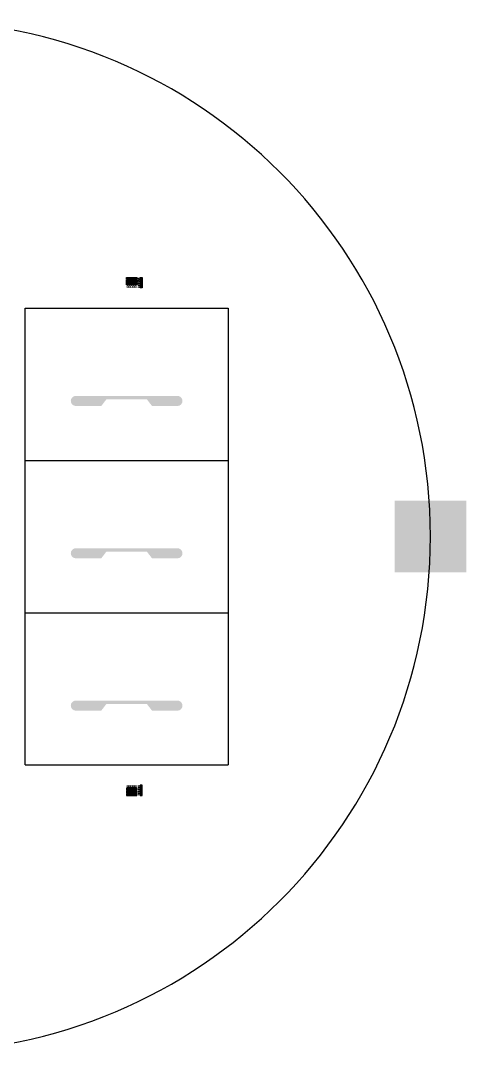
# Model space of a CAD drawing. Extents: x -55 to 54, y -178 to -77.
# Drawn here: x 10.1 to 54, y -178.1 to -76.5 of the extents above; entities that cross this region are included whole.
import ezdxf

# ---------------------------------------------------------------- set-up
doc = ezdxf.new("R2010")
doc.units = 0
doc.header["$MEASUREMENT"] = 0

msp = doc.modelspace()

# ---------------------------------------------------------------- hatches: boundary and pattern name
h = msp.add_hatch(color=256)
h.dxf.hatch_style = 1
h.paths.add_polyline_path([(20.81, -101.98), (20.86, -101.98), (20.86, -101.93), (20.91, -101.93), (20.91, -101.88), (20.86, -101.88), (20.86, -101.83), (20.81, -101.83), (20.81, -101.88), (20.76, -101.88), (20.76, -101.93), (20.81, -101.93)], flags=16)
h.paths.add_polyline_path([(21.21, -101.98), (21.26, -101.98), (21.26, -101.93), (21.31, -101.93), (21.31, -101.88), (21.26, -101.88), (21.26, -101.83), (21.21, -101.83), (21.21, -101.88), (21.16, -101.88), (21.16, -101.93), (21.21, -101.93)], flags=16)
h.paths.add_polyline_path([(21.41, -101.98), (21.46, -101.98), (21.46, -101.93), (21.51, -101.93), (21.51, -101.88), (21.46, -101.88), (21.46, -101.83), (21.41, -101.83), (21.41, -101.88), (21.36, -101.88), (21.36, -101.93), (21.41, -101.93)], flags=16)
h.paths.add_polyline_path([(21.01, -101.98), (21.06, -101.98), (21.06, -101.93), (21.11, -101.93), (21.11, -101.88), (21.06, -101.88), (21.06, -101.83), (21.01, -101.83), (21.01, -101.88), (20.96, -101.88), (20.96, -101.93), (21.01, -101.93)], flags=16)
h.paths.add_polyline_path([(20.61, -101.98), (20.66, -101.98), (20.66, -101.93), (20.71, -101.93), (20.71, -101.88), (20.66, -101.88), (20.66, -101.83), (20.61, -101.83), (20.61, -101.88), (20.56, -101.88), (20.56, -101.93), (20.61, -101.93)], flags=16)
h.paths.add_polyline_path([(20.54, -101.81), (21.54, -101.81), (21.54, -102.01), (20.54, -102.01)])
h.paths.add_polyline_path([(21.5, -101.92), (21.45, -101.92), (21.45, -101.97), (21.42, -101.97), (21.42, -101.92), (21.37, -101.92), (21.37, -101.89), (21.42, -101.89), (21.42, -101.84), (21.45, -101.84), (21.45, -101.89), (21.5, -101.89)], flags=0)
h = msp.add_hatch(color=256)
h.dxf.hatch_style = 1
h.paths.add_polyline_path([(20.81, -102.25), (20.86, -102.25), (20.86, -102.2), (20.91, -102.2), (20.91, -102.15), (20.86, -102.15), (20.86, -102.1), (20.81, -102.1), (20.81, -102.15), (20.76, -102.15), (20.76, -102.2), (20.81, -102.2)], flags=16)
h.paths.add_polyline_path([(21.21, -102.25), (21.26, -102.25), (21.26, -102.2), (21.31, -102.2), (21.31, -102.15), (21.26, -102.15), (21.26, -102.1), (21.21, -102.1), (21.21, -102.15), (21.16, -102.15), (21.16, -102.2), (21.21, -102.2)], flags=16)
h.paths.add_polyline_path([(21.41, -102.25), (21.46, -102.25), (21.46, -102.2), (21.51, -102.2), (21.51, -102.15), (21.46, -102.15), (21.46, -102.1), (21.41, -102.1), (21.41, -102.15), (21.36, -102.15), (21.36, -102.2), (21.41, -102.2)], flags=16)
h.paths.add_polyline_path([(21.01, -102.25), (21.06, -102.25), (21.06, -102.2), (21.11, -102.2), (21.11, -102.15), (21.06, -102.15), (21.06, -102.1), (21.01, -102.1), (21.01, -102.15), (20.96, -102.15), (20.96, -102.2), (21.01, -102.2)], flags=16)
h.paths.add_polyline_path([(20.61, -102.25), (20.66, -102.25), (20.66, -102.2), (20.71, -102.2), (20.71, -102.15), (20.66, -102.15), (20.66, -102.1), (20.61, -102.1), (20.61, -102.15), (20.56, -102.15), (20.56, -102.2), (20.61, -102.2)], flags=16)
h.paths.add_polyline_path([(20.54, -102.08), (21.54, -102.08), (21.54, -102.28), (20.54, -102.28)])
h.paths.add_polyline_path([(21.5, -102.19), (21.45, -102.19), (21.45, -102.24), (21.42, -102.24), (21.42, -102.19), (21.37, -102.19), (21.37, -102.16), (21.42, -102.16), (21.42, -102.11), (21.45, -102.11), (21.45, -102.16), (21.5, -102.16)], flags=0)
h = msp.add_hatch(color=256)
h.dxf.hatch_style = 1
h.paths.add_polyline_path([(20.81, -102.52), (20.86, -102.52), (20.86, -102.47), (20.91, -102.47), (20.91, -102.42), (20.86, -102.42), (20.86, -102.37), (20.81, -102.37), (20.81, -102.42), (20.76, -102.42), (20.76, -102.47), (20.81, -102.47)], flags=16)
h.paths.add_polyline_path([(21.21, -102.52), (21.26, -102.52), (21.26, -102.47), (21.31, -102.47), (21.31, -102.42), (21.26, -102.42), (21.26, -102.37), (21.21, -102.37), (21.21, -102.42), (21.16, -102.42), (21.16, -102.47), (21.21, -102.47)], flags=16)
h.paths.add_polyline_path([(21.41, -102.52), (21.46, -102.52), (21.46, -102.47), (21.51, -102.47), (21.51, -102.42), (21.46, -102.42), (21.46, -102.37), (21.41, -102.37), (21.41, -102.42), (21.36, -102.42), (21.36, -102.47), (21.41, -102.47)], flags=16)
h.paths.add_polyline_path([(21.01, -102.52), (21.06, -102.52), (21.06, -102.47), (21.11, -102.47), (21.11, -102.42), (21.06, -102.42), (21.06, -102.37), (21.01, -102.37), (21.01, -102.42), (20.96, -102.42), (20.96, -102.47), (21.01, -102.47)], flags=16)
h.paths.add_polyline_path([(20.61, -102.52), (20.66, -102.52), (20.66, -102.47), (20.71, -102.47), (20.71, -102.42), (20.66, -102.42), (20.66, -102.37), (20.61, -102.37), (20.61, -102.42), (20.56, -102.42), (20.56, -102.47), (20.61, -102.47)], flags=16)
h.paths.add_polyline_path([(20.54, -102.34), (21.54, -102.34), (21.54, -102.54), (20.54, -102.54)])
h.paths.add_polyline_path([(21.5, -102.46), (21.45, -102.46), (21.45, -102.51), (21.42, -102.51), (21.42, -102.46), (21.37, -102.46), (21.37, -102.43), (21.42, -102.43), (21.42, -102.38), (21.45, -102.38), (21.45, -102.43), (21.5, -102.43)], flags=0)
h = msp.add_hatch(color=256)
h.dxf.hatch_style = 1
h.paths.add_polyline_path([(20.86, -102.78), (20.81, -102.78), (20.81, -102.73), (20.76, -102.73), (20.76, -102.68), (20.81, -102.68), (20.81, -102.63), (20.86, -102.63), (20.86, -102.68), (20.91, -102.68), (20.91, -102.73), (20.86, -102.73)], flags=16)
h.paths.add_polyline_path([(21.26, -102.78), (21.21, -102.78), (21.21, -102.73), (21.16, -102.73), (21.16, -102.68), (21.21, -102.68), (21.21, -102.63), (21.26, -102.63), (21.26, -102.68), (21.31, -102.68), (21.31, -102.73), (21.26, -102.73)], flags=16)
h.paths.add_polyline_path([(21.46, -102.78), (21.41, -102.78), (21.41, -102.73), (21.36, -102.73), (21.36, -102.68), (21.41, -102.68), (21.41, -102.63), (21.46, -102.63), (21.46, -102.68), (21.51, -102.68), (21.51, -102.73), (21.46, -102.73)], flags=16)
h.paths.add_polyline_path([(21.06, -102.78), (21.01, -102.78), (21.01, -102.73), (20.96, -102.73), (20.96, -102.68), (21.01, -102.68), (21.01, -102.63), (21.06, -102.63), (21.06, -102.68), (21.11, -102.68), (21.11, -102.73), (21.06, -102.73)], flags=16)
h.paths.add_polyline_path([(20.66, -102.78), (20.61, -102.78), (20.61, -102.73), (20.56, -102.73), (20.56, -102.68), (20.61, -102.68), (20.61, -102.63), (20.66, -102.63), (20.66, -102.68), (20.71, -102.68), (20.71, -102.73), (20.66, -102.73)], flags=16)
h.paths.add_polyline_path([(21.54, -102.61), (20.54, -102.61), (20.54, -102.81), (21.54, -102.81)])
h.paths.add_polyline_path([(21.45, -102.72), (21.5, -102.72), (21.5, -102.69), (21.45, -102.69), (21.45, -102.64), (21.42, -102.64), (21.42, -102.69), (21.37, -102.69), (21.37, -102.72), (21.42, -102.72), (21.42, -102.77), (21.45, -102.77)], flags=0)
h = msp.add_hatch(color=256)
h.dxf.hatch_style = 1
h.paths.add_polyline_path([(21.5, -101.92), (21.45, -101.92), (21.45, -101.97), (21.42, -101.97), (21.42, -101.92), (21.37, -101.92), (21.37, -101.89), (21.42, -101.89), (21.42, -101.84), (21.45, -101.84), (21.45, -101.89), (21.5, -101.89)])
h.paths.add_polyline_path([(21.3, -101.92), (21.25, -101.92), (21.25, -101.97), (21.22, -101.97), (21.22, -101.92), (21.17, -101.92), (21.17, -101.89), (21.22, -101.89), (21.22, -101.84), (21.25, -101.84), (21.25, -101.89), (21.3, -101.89)])
h.paths.add_polyline_path([(21.1, -101.92), (21.05, -101.92), (21.05, -101.97), (21.02, -101.97), (21.02, -101.92), (20.97, -101.92), (20.97, -101.89), (21.02, -101.89), (21.02, -101.84), (21.05, -101.84), (21.05, -101.89), (21.1, -101.89)])
h.paths.add_polyline_path([(20.9, -101.92), (20.85, -101.92), (20.85, -101.97), (20.82, -101.97), (20.82, -101.92), (20.77, -101.92), (20.77, -101.89), (20.82, -101.89), (20.82, -101.84), (20.85, -101.84), (20.85, -101.89), (20.9, -101.89)])
h.paths.add_polyline_path([(20.7, -101.92), (20.65, -101.92), (20.65, -101.97), (20.62, -101.97), (20.62, -101.92), (20.57, -101.92), (20.57, -101.89), (20.62, -101.89), (20.62, -101.84), (20.65, -101.84), (20.65, -101.89), (20.7, -101.89)])
h = msp.add_hatch(color=256)
h.dxf.hatch_style = 1
h.paths.add_polyline_path([(21.5, -102.19), (21.45, -102.19), (21.45, -102.24), (21.42, -102.24), (21.42, -102.19), (21.37, -102.19), (21.37, -102.16), (21.42, -102.16), (21.42, -102.11), (21.45, -102.11), (21.45, -102.16), (21.5, -102.16)])
h.paths.add_polyline_path([(21.3, -102.19), (21.25, -102.19), (21.25, -102.24), (21.22, -102.24), (21.22, -102.19), (21.17, -102.19), (21.17, -102.16), (21.22, -102.16), (21.22, -102.11), (21.25, -102.11), (21.25, -102.16), (21.3, -102.16)])
h.paths.add_polyline_path([(21.1, -102.19), (21.05, -102.19), (21.05, -102.24), (21.02, -102.24), (21.02, -102.19), (20.97, -102.19), (20.97, -102.16), (21.02, -102.16), (21.02, -102.11), (21.05, -102.11), (21.05, -102.16), (21.1, -102.16)])
h.paths.add_polyline_path([(20.9, -102.19), (20.85, -102.19), (20.85, -102.24), (20.82, -102.24), (20.82, -102.19), (20.77, -102.19), (20.77, -102.16), (20.82, -102.16), (20.82, -102.11), (20.85, -102.11), (20.85, -102.16), (20.9, -102.16)])
h.paths.add_polyline_path([(20.7, -102.19), (20.65, -102.19), (20.65, -102.24), (20.62, -102.24), (20.62, -102.19), (20.57, -102.19), (20.57, -102.16), (20.62, -102.16), (20.62, -102.11), (20.65, -102.11), (20.65, -102.16), (20.7, -102.16)])
h = msp.add_hatch(color=256)
h.dxf.hatch_style = 1
h.paths.add_polyline_path([(21.5, -102.46), (21.45, -102.46), (21.45, -102.51), (21.42, -102.51), (21.42, -102.46), (21.37, -102.46), (21.37, -102.43), (21.42, -102.43), (21.42, -102.38), (21.45, -102.38), (21.45, -102.43), (21.5, -102.43)])
h.paths.add_polyline_path([(21.3, -102.46), (21.25, -102.46), (21.25, -102.51), (21.22, -102.51), (21.22, -102.46), (21.17, -102.46), (21.17, -102.43), (21.22, -102.43), (21.22, -102.38), (21.25, -102.38), (21.25, -102.43), (21.3, -102.43)])
h.paths.add_polyline_path([(21.1, -102.46), (21.05, -102.46), (21.05, -102.51), (21.02, -102.51), (21.02, -102.46), (20.97, -102.46), (20.97, -102.43), (21.02, -102.43), (21.02, -102.38), (21.05, -102.38), (21.05, -102.43), (21.1, -102.43)])
h.paths.add_polyline_path([(20.9, -102.46), (20.85, -102.46), (20.85, -102.51), (20.82, -102.51), (20.82, -102.46), (20.77, -102.46), (20.77, -102.43), (20.82, -102.43), (20.82, -102.38), (20.85, -102.38), (20.85, -102.43), (20.9, -102.43)])
h.paths.add_polyline_path([(20.7, -102.46), (20.65, -102.46), (20.65, -102.51), (20.62, -102.51), (20.62, -102.46), (20.57, -102.46), (20.57, -102.43), (20.62, -102.43), (20.62, -102.38), (20.65, -102.38), (20.65, -102.43), (20.7, -102.43)])
h = msp.add_hatch(color=256)
h.dxf.hatch_style = 1
h.paths.add_polyline_path([(21.63, -102.53), (21.63, -102.48), (21.68, -102.48), (21.68, -102.43), (21.73, -102.43), (21.73, -102.48), (21.78, -102.48), (21.78, -102.53), (21.73, -102.53), (21.73, -102.58), (21.68, -102.58), (21.68, -102.53)], flags=16)
h.paths.add_polyline_path([(21.63, -102.13), (21.63, -102.08), (21.68, -102.08), (21.68, -102.03), (21.73, -102.03), (21.73, -102.08), (21.78, -102.08), (21.78, -102.13), (21.73, -102.13), (21.73, -102.18), (21.68, -102.18), (21.68, -102.13)], flags=16)
h.paths.add_polyline_path([(21.63, -101.93), (21.63, -101.88), (21.68, -101.88), (21.68, -101.83), (21.73, -101.83), (21.73, -101.88), (21.78, -101.88), (21.78, -101.93), (21.73, -101.93), (21.73, -101.98), (21.68, -101.98), (21.68, -101.93)], flags=16)
h.paths.add_polyline_path([(21.63, -102.33), (21.63, -102.28), (21.68, -102.28), (21.68, -102.23), (21.73, -102.23), (21.73, -102.28), (21.78, -102.28), (21.78, -102.33), (21.73, -102.33), (21.73, -102.38), (21.68, -102.38), (21.68, -102.33)], flags=16)
h.paths.add_polyline_path([(21.63, -102.73), (21.63, -102.68), (21.68, -102.68), (21.68, -102.63), (21.73, -102.63), (21.73, -102.68), (21.78, -102.68), (21.78, -102.73), (21.73, -102.73), (21.73, -102.78), (21.68, -102.78), (21.68, -102.73)], flags=16)
h.paths.add_polyline_path([(21.81, -102.81), (21.81, -101.81), (21.61, -101.81), (21.61, -102.81)])
h = msp.add_hatch(color=256)
h.dxf.hatch_style = 1
h.paths.add_polyline_path([(21.69, -102.72), (21.69, -102.77), (21.72, -102.77), (21.72, -102.72), (21.77, -102.72), (21.77, -102.69), (21.72, -102.69), (21.72, -102.64), (21.69, -102.64), (21.69, -102.69), (21.64, -102.69), (21.64, -102.72)])
h.paths.add_polyline_path([(21.69, -102.52), (21.69, -102.57), (21.72, -102.57), (21.72, -102.52), (21.77, -102.52), (21.77, -102.49), (21.72, -102.49), (21.72, -102.44), (21.69, -102.44), (21.69, -102.49), (21.64, -102.49), (21.64, -102.52)])
h.paths.add_polyline_path([(21.69, -102.32), (21.69, -102.37), (21.72, -102.37), (21.72, -102.32), (21.77, -102.32), (21.77, -102.29), (21.72, -102.29), (21.72, -102.24), (21.69, -102.24), (21.69, -102.29), (21.64, -102.29), (21.64, -102.32)])
h.paths.add_polyline_path([(21.69, -102.12), (21.69, -102.17), (21.72, -102.17), (21.72, -102.12), (21.77, -102.12), (21.77, -102.09), (21.72, -102.09), (21.72, -102.04), (21.69, -102.04), (21.69, -102.09), (21.64, -102.09), (21.64, -102.12)])
h.paths.add_polyline_path([(21.69, -101.92), (21.69, -101.97), (21.72, -101.97), (21.72, -101.92), (21.77, -101.92), (21.77, -101.89), (21.72, -101.89), (21.72, -101.84), (21.69, -101.84), (21.69, -101.89), (21.64, -101.89), (21.64, -101.92)])
h = msp.add_hatch(color=256)
h.dxf.hatch_style = 1
h.paths.add_polyline_path([(21.9, -102.48), (21.9, -102.53), (21.95, -102.53), (21.95, -102.58), (22, -102.58), (22, -102.53), (22.05, -102.53), (22.05, -102.48), (22, -102.48), (22, -102.43), (21.95, -102.43), (21.95, -102.48)], flags=16)
h.paths.add_polyline_path([(21.9, -102.08), (21.9, -102.13), (21.95, -102.13), (21.95, -102.18), (22, -102.18), (22, -102.13), (22.05, -102.13), (22.05, -102.08), (22, -102.08), (22, -102.03), (21.95, -102.03), (21.95, -102.08)], flags=16)
h.paths.add_polyline_path([(21.9, -101.88), (21.9, -101.93), (21.95, -101.93), (21.95, -101.98), (22, -101.98), (22, -101.93), (22.05, -101.93), (22.05, -101.88), (22, -101.88), (22, -101.83), (21.95, -101.83), (21.95, -101.88)], flags=16)
h.paths.add_polyline_path([(21.9, -102.28), (21.9, -102.33), (21.95, -102.33), (21.95, -102.38), (22, -102.38), (22, -102.33), (22.05, -102.33), (22.05, -102.28), (22, -102.28), (22, -102.23), (21.95, -102.23), (21.95, -102.28)], flags=16)
h.paths.add_polyline_path([(21.9, -102.68), (21.9, -102.73), (21.95, -102.73), (21.95, -102.78), (22, -102.78), (22, -102.73), (22.05, -102.73), (22.05, -102.68), (22, -102.68), (22, -102.63), (21.95, -102.63), (21.95, -102.68)], flags=16)
h.paths.add_polyline_path([(22.07, -101.81), (22.07, -102.81), (21.87, -102.81), (21.87, -101.81)])
h = msp.add_hatch(color=256)
h.dxf.hatch_style = 1
h.paths.add_polyline_path([(21.96, -102.77), (21.96, -102.72), (21.91, -102.72), (21.91, -102.69), (21.96, -102.69), (21.96, -102.64), (21.99, -102.64), (21.99, -102.69), (22.04, -102.69), (22.04, -102.72), (21.99, -102.72), (21.99, -102.77)])
h.paths.add_polyline_path([(21.96, -102.57), (21.96, -102.52), (21.91, -102.52), (21.91, -102.49), (21.96, -102.49), (21.96, -102.44), (21.99, -102.44), (21.99, -102.49), (22.04, -102.49), (22.04, -102.52), (21.99, -102.52), (21.99, -102.57)])
h.paths.add_polyline_path([(21.96, -102.37), (21.96, -102.32), (21.91, -102.32), (21.91, -102.29), (21.96, -102.29), (21.96, -102.24), (21.99, -102.24), (21.99, -102.29), (22.04, -102.29), (22.04, -102.32), (21.99, -102.32), (21.99, -102.37)])
h.paths.add_polyline_path([(21.96, -102.17), (21.96, -102.12), (21.91, -102.12), (21.91, -102.09), (21.96, -102.09), (21.96, -102.04), (21.99, -102.04), (21.99, -102.09), (22.04, -102.09), (22.04, -102.12), (21.99, -102.12), (21.99, -102.17)])
h.paths.add_polyline_path([(21.96, -101.97), (21.96, -101.92), (21.91, -101.92), (21.91, -101.89), (21.96, -101.89), (21.96, -101.84), (21.99, -101.84), (21.99, -101.89), (22.04, -101.89), (22.04, -101.92), (21.99, -101.92), (21.99, -101.97)])
h = msp.add_hatch(color=256)
h.dxf.hatch_style = 1
h.paths.add_polyline_path([(21.45, -102.72), (21.5, -102.72), (21.5, -102.69), (21.45, -102.69), (21.45, -102.64), (21.42, -102.64), (21.42, -102.69), (21.37, -102.69), (21.37, -102.72), (21.42, -102.72), (21.42, -102.77), (21.45, -102.77)])
h.paths.add_polyline_path([(21.25, -102.72), (21.3, -102.72), (21.3, -102.69), (21.25, -102.69), (21.25, -102.64), (21.22, -102.64), (21.22, -102.69), (21.17, -102.69), (21.17, -102.72), (21.22, -102.72), (21.22, -102.77), (21.25, -102.77)])
h.paths.add_polyline_path([(21.05, -102.72), (21.1, -102.72), (21.1, -102.69), (21.05, -102.69), (21.05, -102.64), (21.02, -102.64), (21.02, -102.69), (20.97, -102.69), (20.97, -102.72), (21.02, -102.72), (21.02, -102.77), (21.05, -102.77)])
h.paths.add_polyline_path([(20.85, -102.72), (20.9, -102.72), (20.9, -102.69), (20.85, -102.69), (20.85, -102.64), (20.82, -102.64), (20.82, -102.69), (20.77, -102.69), (20.77, -102.72), (20.82, -102.72), (20.82, -102.77), (20.85, -102.77)])
h.paths.add_polyline_path([(20.65, -102.72), (20.7, -102.72), (20.7, -102.69), (20.65, -102.69), (20.65, -102.64), (20.62, -102.64), (20.62, -102.69), (20.57, -102.69), (20.57, -102.72), (20.62, -102.72), (20.62, -102.77), (20.65, -102.77)])
h = msp.add_hatch(color=256)
h.dxf.hatch_style = 1
h.paths.add_polyline_path([(25.54, -113.46), (20.54, -113.46), (15.54, -113.46, 1), (15.54, -114.46), (18.04, -114.46), (18.54, -113.81), (22.54, -113.81), (23.04, -114.46), (25.54, -114.46, 1)])
h.paths.add_polyline_path([(-16.22, -113.46), (-21.22, -113.46), (-26.22, -113.46, 1), (-26.22, -114.46), (-23.72, -114.46), (-23.22, -113.81), (-19.22, -113.81), (-18.72, -114.46), (-16.22, -114.46, 1)])
h.paths.add_polyline_path([(-2.34, -113.81), (1.66, -113.81), (2.16, -114.46), (4.66, -114.46, 1), (4.66, -113.46), (-0.34, -113.46), (-5.34, -113.46, 1), (-5.34, -114.46), (-2.84, -114.46)])
h.paths.add_polyline_path([(-16.22, -128.46), (-21.22, -128.46), (-26.22, -128.46, 1), (-26.22, -129.46), (-23.72, -129.46), (-23.22, -128.81), (-19.22, -128.81), (-18.72, -129.46), (-16.22, -129.46, 1)])
h.paths.add_polyline_path([(-2.34, -128.81), (1.66, -128.81), (2.16, -129.46), (4.66, -129.46, 1), (4.66, -128.46), (-0.34, -128.46), (-5.34, -128.46, 1), (-5.34, -129.46), (-2.84, -129.46)])
h.paths.add_polyline_path([(18.54, -128.81), (22.54, -128.81), (23.04, -129.46), (25.54, -129.46, 1), (25.54, -128.46), (20.54, -128.46), (15.54, -128.46, 1), (15.54, -129.46), (18.04, -129.46)])
h.paths.add_polyline_path([(18.54, -143.81), (22.54, -143.81), (23.04, -144.46), (25.54, -144.46, 1), (25.54, -143.46), (20.54, -143.46), (15.54, -143.46, 1), (15.54, -144.46), (18.04, -144.46)])
h.paths.add_polyline_path([(-2.34, -143.81), (1.66, -143.81), (2.16, -144.46), (4.66, -144.46, 1), (4.66, -143.46), (-0.34, -143.46), (-5.34, -143.46, 1), (-5.34, -144.46), (-2.84, -144.46)])
h.paths.add_polyline_path([(-16.22, -143.46), (-21.22, -143.46), (-26.22, -143.46, 1), (-26.22, -144.46), (-23.72, -144.46), (-23.22, -143.81), (-19.22, -143.81), (-18.72, -144.46), (-16.22, -144.46, 1)])
h = msp.add_hatch(color=256)
h.dxf.hatch_style = 1
h.paths.add_polyline_path([(-54.68, -123.77), (-47.6, -123.77), (-47.6, -130.84), (-54.68, -130.84)])
h.paths.add_polyline_path([(46.92, -123.77), (54, -123.77), (54, -130.84), (46.92, -130.84)])
h = msp.add_hatch(color=256)
h.dxf.hatch_style = 1
h.paths.add_polyline_path([(20.81, -151.83), (20.86, -151.83), (20.86, -151.88), (20.91, -151.88), (20.91, -151.93), (20.86, -151.93), (20.86, -151.98), (20.81, -151.98), (20.81, -151.93), (20.76, -151.93), (20.76, -151.88), (20.81, -151.88)], flags=16)
h.paths.add_polyline_path([(21.21, -151.83), (21.26, -151.83), (21.26, -151.88), (21.31, -151.88), (21.31, -151.93), (21.26, -151.93), (21.26, -151.98), (21.21, -151.98), (21.21, -151.93), (21.16, -151.93), (21.16, -151.88), (21.21, -151.88)], flags=16)
h.paths.add_polyline_path([(21.41, -151.83), (21.46, -151.83), (21.46, -151.88), (21.51, -151.88), (21.51, -151.93), (21.46, -151.93), (21.46, -151.98), (21.41, -151.98), (21.41, -151.93), (21.36, -151.93), (21.36, -151.88), (21.41, -151.88)], flags=16)
h.paths.add_polyline_path([(21.01, -151.83), (21.06, -151.83), (21.06, -151.88), (21.11, -151.88), (21.11, -151.93), (21.06, -151.93), (21.06, -151.98), (21.01, -151.98), (21.01, -151.93), (20.96, -151.93), (20.96, -151.88), (21.01, -151.88)], flags=16)
h.paths.add_polyline_path([(20.61, -151.83), (20.66, -151.83), (20.66, -151.88), (20.71, -151.88), (20.71, -151.93), (20.66, -151.93), (20.66, -151.98), (20.61, -151.98), (20.61, -151.93), (20.56, -151.93), (20.56, -151.88), (20.61, -151.88)], flags=16)
h.paths.add_polyline_path([(20.54, -152.01), (21.54, -152.01), (21.54, -151.81), (20.54, -151.81)])
h.paths.add_polyline_path([(21.5, -151.89), (21.45, -151.89), (21.45, -151.84), (21.42, -151.84), (21.42, -151.89), (21.37, -151.89), (21.37, -151.92), (21.42, -151.92), (21.42, -151.97), (21.45, -151.97), (21.45, -151.92), (21.5, -151.92)], flags=0)
h = msp.add_hatch(color=256)
h.dxf.hatch_style = 1
h.paths.add_polyline_path([(20.81, -152.1), (20.86, -152.1), (20.86, -152.15), (20.91, -152.15), (20.91, -152.2), (20.86, -152.2), (20.86, -152.25), (20.81, -152.25), (20.81, -152.2), (20.76, -152.2), (20.76, -152.15), (20.81, -152.15)], flags=16)
h.paths.add_polyline_path([(21.21, -152.1), (21.26, -152.1), (21.26, -152.15), (21.31, -152.15), (21.31, -152.2), (21.26, -152.2), (21.26, -152.25), (21.21, -152.25), (21.21, -152.2), (21.16, -152.2), (21.16, -152.15), (21.21, -152.15)], flags=16)
h.paths.add_polyline_path([(21.41, -152.1), (21.46, -152.1), (21.46, -152.15), (21.51, -152.15), (21.51, -152.2), (21.46, -152.2), (21.46, -152.25), (21.41, -152.25), (21.41, -152.2), (21.36, -152.2), (21.36, -152.15), (21.41, -152.15)], flags=16)
h.paths.add_polyline_path([(21.01, -152.1), (21.06, -152.1), (21.06, -152.15), (21.11, -152.15), (21.11, -152.2), (21.06, -152.2), (21.06, -152.25), (21.01, -152.25), (21.01, -152.2), (20.96, -152.2), (20.96, -152.15), (21.01, -152.15)], flags=16)
h.paths.add_polyline_path([(20.61, -152.1), (20.66, -152.1), (20.66, -152.15), (20.71, -152.15), (20.71, -152.2), (20.66, -152.2), (20.66, -152.25), (20.61, -152.25), (20.61, -152.2), (20.56, -152.2), (20.56, -152.15), (20.61, -152.15)], flags=16)
h.paths.add_polyline_path([(20.54, -152.28), (21.54, -152.28), (21.54, -152.08), (20.54, -152.08)])
h.paths.add_polyline_path([(21.5, -152.16), (21.45, -152.16), (21.45, -152.11), (21.42, -152.11), (21.42, -152.16), (21.37, -152.16), (21.37, -152.19), (21.42, -152.19), (21.42, -152.24), (21.45, -152.24), (21.45, -152.19), (21.5, -152.19)], flags=0)
h = msp.add_hatch(color=256)
h.dxf.hatch_style = 1
h.paths.add_polyline_path([(20.81, -152.37), (20.86, -152.37), (20.86, -152.42), (20.91, -152.42), (20.91, -152.47), (20.86, -152.47), (20.86, -152.52), (20.81, -152.52), (20.81, -152.47), (20.76, -152.47), (20.76, -152.42), (20.81, -152.42)], flags=16)
h.paths.add_polyline_path([(21.21, -152.37), (21.26, -152.37), (21.26, -152.42), (21.31, -152.42), (21.31, -152.47), (21.26, -152.47), (21.26, -152.52), (21.21, -152.52), (21.21, -152.47), (21.16, -152.47), (21.16, -152.42), (21.21, -152.42)], flags=16)
h.paths.add_polyline_path([(21.41, -152.37), (21.46, -152.37), (21.46, -152.42), (21.51, -152.42), (21.51, -152.47), (21.46, -152.47), (21.46, -152.52), (21.41, -152.52), (21.41, -152.47), (21.36, -152.47), (21.36, -152.42), (21.41, -152.42)], flags=16)
h.paths.add_polyline_path([(21.01, -152.37), (21.06, -152.37), (21.06, -152.42), (21.11, -152.42), (21.11, -152.47), (21.06, -152.47), (21.06, -152.52), (21.01, -152.52), (21.01, -152.47), (20.96, -152.47), (20.96, -152.42), (21.01, -152.42)], flags=16)
h.paths.add_polyline_path([(20.61, -152.37), (20.66, -152.37), (20.66, -152.42), (20.71, -152.42), (20.71, -152.47), (20.66, -152.47), (20.66, -152.52), (20.61, -152.52), (20.61, -152.47), (20.56, -152.47), (20.56, -152.42), (20.61, -152.42)], flags=16)
h.paths.add_polyline_path([(20.54, -152.54), (21.54, -152.54), (21.54, -152.34), (20.54, -152.34)])
h.paths.add_polyline_path([(21.5, -152.43), (21.45, -152.43), (21.45, -152.38), (21.42, -152.38), (21.42, -152.43), (21.37, -152.43), (21.37, -152.46), (21.42, -152.46), (21.42, -152.51), (21.45, -152.51), (21.45, -152.46), (21.5, -152.46)], flags=0)
h = msp.add_hatch(color=256)
h.dxf.hatch_style = 1
h.paths.add_polyline_path([(21.5, -151.89), (21.45, -151.89), (21.45, -151.84), (21.42, -151.84), (21.42, -151.89), (21.37, -151.89), (21.37, -151.92), (21.42, -151.92), (21.42, -151.97), (21.45, -151.97), (21.45, -151.92), (21.5, -151.92)])
h.paths.add_polyline_path([(21.3, -151.89), (21.25, -151.89), (21.25, -151.84), (21.22, -151.84), (21.22, -151.89), (21.17, -151.89), (21.17, -151.92), (21.22, -151.92), (21.22, -151.97), (21.25, -151.97), (21.25, -151.92), (21.3, -151.92)])
h.paths.add_polyline_path([(21.1, -151.89), (21.05, -151.89), (21.05, -151.84), (21.02, -151.84), (21.02, -151.89), (20.97, -151.89), (20.97, -151.92), (21.02, -151.92), (21.02, -151.97), (21.05, -151.97), (21.05, -151.92), (21.1, -151.92)])
h.paths.add_polyline_path([(20.9, -151.89), (20.85, -151.89), (20.85, -151.84), (20.82, -151.84), (20.82, -151.89), (20.77, -151.89), (20.77, -151.92), (20.82, -151.92), (20.82, -151.97), (20.85, -151.97), (20.85, -151.92), (20.9, -151.92)])
h.paths.add_polyline_path([(20.7, -151.89), (20.65, -151.89), (20.65, -151.84), (20.62, -151.84), (20.62, -151.89), (20.57, -151.89), (20.57, -151.92), (20.62, -151.92), (20.62, -151.97), (20.65, -151.97), (20.65, -151.92), (20.7, -151.92)])
h = msp.add_hatch(color=256)
h.dxf.hatch_style = 1
h.paths.add_polyline_path([(21.5, -152.16), (21.45, -152.16), (21.45, -152.11), (21.42, -152.11), (21.42, -152.16), (21.37, -152.16), (21.37, -152.19), (21.42, -152.19), (21.42, -152.24), (21.45, -152.24), (21.45, -152.19), (21.5, -152.19)])
h.paths.add_polyline_path([(21.3, -152.16), (21.25, -152.16), (21.25, -152.11), (21.22, -152.11), (21.22, -152.16), (21.17, -152.16), (21.17, -152.19), (21.22, -152.19), (21.22, -152.24), (21.25, -152.24), (21.25, -152.19), (21.3, -152.19)])
h.paths.add_polyline_path([(21.1, -152.16), (21.05, -152.16), (21.05, -152.11), (21.02, -152.11), (21.02, -152.16), (20.97, -152.16), (20.97, -152.19), (21.02, -152.19), (21.02, -152.24), (21.05, -152.24), (21.05, -152.19), (21.1, -152.19)])
h.paths.add_polyline_path([(20.9, -152.16), (20.85, -152.16), (20.85, -152.11), (20.82, -152.11), (20.82, -152.16), (20.77, -152.16), (20.77, -152.19), (20.82, -152.19), (20.82, -152.24), (20.85, -152.24), (20.85, -152.19), (20.9, -152.19)])
h.paths.add_polyline_path([(20.7, -152.16), (20.65, -152.16), (20.65, -152.11), (20.62, -152.11), (20.62, -152.16), (20.57, -152.16), (20.57, -152.19), (20.62, -152.19), (20.62, -152.24), (20.65, -152.24), (20.65, -152.19), (20.7, -152.19)])
h = msp.add_hatch(color=256)
h.dxf.hatch_style = 1
h.paths.add_polyline_path([(21.5, -152.43), (21.45, -152.43), (21.45, -152.38), (21.42, -152.38), (21.42, -152.43), (21.37, -152.43), (21.37, -152.46), (21.42, -152.46), (21.42, -152.51), (21.45, -152.51), (21.45, -152.46), (21.5, -152.46)])
h.paths.add_polyline_path([(21.3, -152.43), (21.25, -152.43), (21.25, -152.38), (21.22, -152.38), (21.22, -152.43), (21.17, -152.43), (21.17, -152.46), (21.22, -152.46), (21.22, -152.51), (21.25, -152.51), (21.25, -152.46), (21.3, -152.46)])
h.paths.add_polyline_path([(21.1, -152.43), (21.05, -152.43), (21.05, -152.38), (21.02, -152.38), (21.02, -152.43), (20.97, -152.43), (20.97, -152.46), (21.02, -152.46), (21.02, -152.51), (21.05, -152.51), (21.05, -152.46), (21.1, -152.46)])
h.paths.add_polyline_path([(20.9, -152.43), (20.85, -152.43), (20.85, -152.38), (20.82, -152.38), (20.82, -152.43), (20.77, -152.43), (20.77, -152.46), (20.82, -152.46), (20.82, -152.51), (20.85, -152.51), (20.85, -152.46), (20.9, -152.46)])
h.paths.add_polyline_path([(20.7, -152.43), (20.65, -152.43), (20.65, -152.38), (20.62, -152.38), (20.62, -152.43), (20.57, -152.43), (20.57, -152.46), (20.62, -152.46), (20.62, -152.51), (20.65, -152.51), (20.65, -152.46), (20.7, -152.46)])
h = msp.add_hatch(color=256)
h.dxf.hatch_style = 1
h.paths.add_polyline_path([(21.63, -152.13), (21.63, -152.08), (21.68, -152.08), (21.68, -152.03), (21.73, -152.03), (21.73, -152.08), (21.78, -152.08), (21.78, -152.13), (21.73, -152.13), (21.73, -152.18), (21.68, -152.18), (21.68, -152.13)], flags=16)
h.paths.add_polyline_path([(21.63, -152.53), (21.63, -152.48), (21.68, -152.48), (21.68, -152.43), (21.73, -152.43), (21.73, -152.48), (21.78, -152.48), (21.78, -152.53), (21.73, -152.53), (21.73, -152.58), (21.68, -152.58), (21.68, -152.53)], flags=16)
h.paths.add_polyline_path([(21.63, -152.73), (21.63, -152.68), (21.68, -152.68), (21.68, -152.63), (21.73, -152.63), (21.73, -152.68), (21.78, -152.68), (21.78, -152.73), (21.73, -152.73), (21.73, -152.78), (21.68, -152.78), (21.68, -152.73)], flags=16)
h.paths.add_polyline_path([(21.63, -152.33), (21.63, -152.28), (21.68, -152.28), (21.68, -152.23), (21.73, -152.23), (21.73, -152.28), (21.78, -152.28), (21.78, -152.33), (21.73, -152.33), (21.73, -152.38), (21.68, -152.38), (21.68, -152.33)], flags=16)
h.paths.add_polyline_path([(21.63, -151.93), (21.63, -151.88), (21.68, -151.88), (21.68, -151.83), (21.73, -151.83), (21.73, -151.88), (21.78, -151.88), (21.78, -151.93), (21.73, -151.93), (21.73, -151.98), (21.68, -151.98), (21.68, -151.93)], flags=16)
h.paths.add_polyline_path([(21.81, -152.81), (21.81, -151.81), (21.61, -151.81), (21.61, -152.81)])
h = msp.add_hatch(color=256)
h.dxf.hatch_style = 1
h.paths.add_polyline_path([(21.69, -151.84), (21.69, -151.89), (21.64, -151.89), (21.64, -151.92), (21.69, -151.92), (21.69, -151.97), (21.72, -151.97), (21.72, -151.92), (21.77, -151.92), (21.77, -151.89), (21.72, -151.89), (21.72, -151.84)])
h.paths.add_polyline_path([(21.69, -152.04), (21.69, -152.09), (21.64, -152.09), (21.64, -152.12), (21.69, -152.12), (21.69, -152.17), (21.72, -152.17), (21.72, -152.12), (21.77, -152.12), (21.77, -152.09), (21.72, -152.09), (21.72, -152.04)])
h.paths.add_polyline_path([(21.69, -152.24), (21.69, -152.29), (21.64, -152.29), (21.64, -152.32), (21.69, -152.32), (21.69, -152.37), (21.72, -152.37), (21.72, -152.32), (21.77, -152.32), (21.77, -152.29), (21.72, -152.29), (21.72, -152.24)])
h.paths.add_polyline_path([(21.69, -152.44), (21.69, -152.49), (21.64, -152.49), (21.64, -152.52), (21.69, -152.52), (21.69, -152.57), (21.72, -152.57), (21.72, -152.52), (21.77, -152.52), (21.77, -152.49), (21.72, -152.49), (21.72, -152.44)])
h.paths.add_polyline_path([(21.69, -152.64), (21.69, -152.69), (21.64, -152.69), (21.64, -152.72), (21.69, -152.72), (21.69, -152.77), (21.72, -152.77), (21.72, -152.72), (21.77, -152.72), (21.77, -152.69), (21.72, -152.69), (21.72, -152.64)])
h = msp.add_hatch(color=256)
h.dxf.hatch_style = 1
h.paths.add_polyline_path([(21.9, -152.13), (21.9, -152.08), (21.95, -152.08), (21.95, -152.03), (22, -152.03), (22, -152.08), (22.05, -152.08), (22.05, -152.13), (22, -152.13), (22, -152.18), (21.95, -152.18), (21.95, -152.13)], flags=16)
h.paths.add_polyline_path([(21.9, -152.53), (21.9, -152.48), (21.95, -152.48), (21.95, -152.43), (22, -152.43), (22, -152.48), (22.05, -152.48), (22.05, -152.53), (22, -152.53), (22, -152.58), (21.95, -152.58), (21.95, -152.53)], flags=16)
h.paths.add_polyline_path([(21.9, -152.73), (21.9, -152.68), (21.95, -152.68), (21.95, -152.63), (22, -152.63), (22, -152.68), (22.05, -152.68), (22.05, -152.73), (22, -152.73), (22, -152.78), (21.95, -152.78), (21.95, -152.73)], flags=16)
h.paths.add_polyline_path([(21.9, -152.33), (21.9, -152.28), (21.95, -152.28), (21.95, -152.23), (22, -152.23), (22, -152.28), (22.05, -152.28), (22.05, -152.33), (22, -152.33), (22, -152.38), (21.95, -152.38), (21.95, -152.33)], flags=16)
h.paths.add_polyline_path([(21.9, -151.93), (21.9, -151.88), (21.95, -151.88), (21.95, -151.83), (22, -151.83), (22, -151.88), (22.05, -151.88), (22.05, -151.93), (22, -151.93), (22, -151.98), (21.95, -151.98), (21.95, -151.93)], flags=16)
h.paths.add_polyline_path([(22.07, -152.81), (22.07, -151.81), (21.87, -151.81), (21.87, -152.81)])
h = msp.add_hatch(color=256)
h.dxf.hatch_style = 1
h.paths.add_polyline_path([(21.96, -151.84), (21.96, -151.89), (21.91, -151.89), (21.91, -151.92), (21.96, -151.92), (21.96, -151.97), (21.99, -151.97), (21.99, -151.92), (22.04, -151.92), (22.04, -151.89), (21.99, -151.89), (21.99, -151.84)])
h.paths.add_polyline_path([(21.96, -152.04), (21.96, -152.09), (21.91, -152.09), (21.91, -152.12), (21.96, -152.12), (21.96, -152.17), (21.99, -152.17), (21.99, -152.12), (22.04, -152.12), (22.04, -152.09), (21.99, -152.09), (21.99, -152.04)])
h.paths.add_polyline_path([(21.96, -152.24), (21.96, -152.29), (21.91, -152.29), (21.91, -152.32), (21.96, -152.32), (21.96, -152.37), (21.99, -152.37), (21.99, -152.32), (22.04, -152.32), (22.04, -152.29), (21.99, -152.29), (21.99, -152.24)])
h.paths.add_polyline_path([(21.96, -152.44), (21.96, -152.49), (21.91, -152.49), (21.91, -152.52), (21.96, -152.52), (21.96, -152.57), (21.99, -152.57), (21.99, -152.52), (22.04, -152.52), (22.04, -152.49), (21.99, -152.49), (21.99, -152.44)])
h.paths.add_polyline_path([(21.96, -152.64), (21.96, -152.69), (21.91, -152.69), (21.91, -152.72), (21.96, -152.72), (21.96, -152.77), (21.99, -152.77), (21.99, -152.72), (22.04, -152.72), (22.04, -152.69), (21.99, -152.69), (21.99, -152.64)])
h = msp.add_hatch(color=256)
h.dxf.hatch_style = 1
h.paths.add_polyline_path([(20.81, -152.63), (20.86, -152.63), (20.86, -152.68), (20.91, -152.68), (20.91, -152.73), (20.86, -152.73), (20.86, -152.78), (20.81, -152.78), (20.81, -152.73), (20.76, -152.73), (20.76, -152.68), (20.81, -152.68)], flags=16)
h.paths.add_polyline_path([(21.21, -152.63), (21.26, -152.63), (21.26, -152.68), (21.31, -152.68), (21.31, -152.73), (21.26, -152.73), (21.26, -152.78), (21.21, -152.78), (21.21, -152.73), (21.16, -152.73), (21.16, -152.68), (21.21, -152.68)], flags=16)
h.paths.add_polyline_path([(21.41, -152.63), (21.46, -152.63), (21.46, -152.68), (21.51, -152.68), (21.51, -152.73), (21.46, -152.73), (21.46, -152.78), (21.41, -152.78), (21.41, -152.73), (21.36, -152.73), (21.36, -152.68), (21.41, -152.68)], flags=16)
h.paths.add_polyline_path([(21.01, -152.63), (21.06, -152.63), (21.06, -152.68), (21.11, -152.68), (21.11, -152.73), (21.06, -152.73), (21.06, -152.78), (21.01, -152.78), (21.01, -152.73), (20.96, -152.73), (20.96, -152.68), (21.01, -152.68)], flags=16)
h.paths.add_polyline_path([(20.61, -152.63), (20.66, -152.63), (20.66, -152.68), (20.71, -152.68), (20.71, -152.73), (20.66, -152.73), (20.66, -152.78), (20.61, -152.78), (20.61, -152.73), (20.56, -152.73), (20.56, -152.68), (20.61, -152.68)], flags=16)
h.paths.add_polyline_path([(20.54, -152.81), (21.54, -152.81), (21.54, -152.61), (20.54, -152.61)])
h.paths.add_polyline_path([(21.5, -152.69), (21.45, -152.69), (21.45, -152.64), (21.42, -152.64), (21.42, -152.69), (21.37, -152.69), (21.37, -152.72), (21.42, -152.72), (21.42, -152.77), (21.45, -152.77), (21.45, -152.72), (21.5, -152.72)], flags=0)
h = msp.add_hatch(color=256)
h.dxf.hatch_style = 1
h.paths.add_polyline_path([(21.5, -152.69), (21.45, -152.69), (21.45, -152.64), (21.42, -152.64), (21.42, -152.69), (21.37, -152.69), (21.37, -152.72), (21.42, -152.72), (21.42, -152.77), (21.45, -152.77), (21.45, -152.72), (21.5, -152.72)])
h.paths.add_polyline_path([(21.3, -152.69), (21.25, -152.69), (21.25, -152.64), (21.22, -152.64), (21.22, -152.69), (21.17, -152.69), (21.17, -152.72), (21.22, -152.72), (21.22, -152.77), (21.25, -152.77), (21.25, -152.72), (21.3, -152.72)])
h.paths.add_polyline_path([(21.1, -152.69), (21.05, -152.69), (21.05, -152.64), (21.02, -152.64), (21.02, -152.69), (20.97, -152.69), (20.97, -152.72), (21.02, -152.72), (21.02, -152.77), (21.05, -152.77), (21.05, -152.72), (21.1, -152.72)])
h.paths.add_polyline_path([(20.9, -152.69), (20.85, -152.69), (20.85, -152.64), (20.82, -152.64), (20.82, -152.69), (20.77, -152.69), (20.77, -152.72), (20.82, -152.72), (20.82, -152.77), (20.85, -152.77), (20.85, -152.72), (20.9, -152.72)])
h.paths.add_polyline_path([(20.7, -152.69), (20.65, -152.69), (20.65, -152.64), (20.62, -152.64), (20.62, -152.69), (20.57, -152.69), (20.57, -152.72), (20.62, -152.72), (20.62, -152.77), (20.65, -152.77), (20.65, -152.72), (20.7, -152.72)])

# ---------------------------------------------------------------- linework, layer by layer
for p, q in [((10.54, -119.81), (10.54, -104.81)), ((10.54, -104.81), (30.54, -104.81)), ((30.54, -104.81), (30.54, -119.81)), ((10.54, -134.81), (10.54, -119.81)), ((10.54, -119.81), (30.54, -119.81)), ((10.54, -119.81), (30.54, -119.81)), ((30.54, -119.81), (30.54, -134.81)), ((10.54, -134.81), (30.54, -134.81)), ((10.54, -149.81), (10.54, -134.81)), ((10.54, -134.81), (30.54, -134.81)), ((30.54, -134.81), (30.54, -149.81)), ((10.54, -149.81), (30.54, -149.81))]:
    msp.add_line(p, q)
msp.add_lwpolyline([(50.46, -127.31, 1), (-51.14, -127.31, 1), (50.46, -127.31)], format="xyb", close=True)
for points in [[(20.54, -101.81), (21.54, -101.81), (21.54, -102.01), (20.54, -102.01)], [(20.54, -102.08), (21.54, -102.08), (21.54, -102.28), (20.54, -102.28)], [(20.54, -102.34), (21.54, -102.34), (21.54, -102.54), (20.54, -102.54)], [(20.61, -101.98), (20.66, -101.98), (20.66, -101.93), (20.71, -101.93), (20.71, -101.88), (20.66, -101.88), (20.66, -101.83), (20.61, -101.83), (20.61, -101.88), (20.56, -101.88), (20.56, -101.93), (20.61, -101.93)], [(20.61, -102.25), (20.66, -102.25), (20.66, -102.2), (20.71, -102.2), (20.71, -102.15), (20.66, -102.15), (20.66, -102.1), (20.61, -102.1), (20.61, -102.15), (20.56, -102.15), (20.56, -102.2), (20.61, -102.2)], [(20.61, -102.52), (20.66, -102.52), (20.66, -102.47), (20.71, -102.47), (20.71, -102.42), (20.66, -102.42), (20.66, -102.37), (20.61, -102.37), (20.61, -102.42), (20.56, -102.42), (20.56, -102.47), (20.61, -102.47)], [(20.65, -101.92), (20.7, -101.92), (20.7, -101.89), (20.65, -101.89), (20.65, -101.84), (20.62, -101.84), (20.62, -101.89), (20.61, -101.89), (20.57, -101.89), (20.57, -101.92), (20.62, -101.92), (20.62, -101.97), (20.65, -101.97)], [(20.65, -102.19), (20.7, -102.19), (20.7, -102.16), (20.65, -102.16), (20.65, -102.11), (20.62, -102.11), (20.62, -102.16), (20.61, -102.16), (20.57, -102.16), (20.57, -102.19), (20.62, -102.19), (20.62, -102.24), (20.65, -102.24)], [(20.65, -102.46), (20.7, -102.46), (20.7, -102.43), (20.65, -102.43), (20.65, -102.38), (20.62, -102.38), (20.62, -102.43), (20.61, -102.43), (20.57, -102.43), (20.57, -102.46), (20.62, -102.46), (20.62, -102.51), (20.65, -102.51)], [(20.81, -101.98), (20.86, -101.98), (20.86, -101.93), (20.91, -101.93), (20.91, -101.88), (20.86, -101.88), (20.86, -101.83), (20.81, -101.83), (20.81, -101.88), (20.76, -101.88), (20.76, -101.93), (20.81, -101.93)], [(20.81, -102.25), (20.86, -102.25), (20.86, -102.2), (20.91, -102.2), (20.91, -102.15), (20.86, -102.15), (20.86, -102.1), (20.81, -102.1), (20.81, -102.15), (20.76, -102.15), (20.76, -102.2), (20.81, -102.2)], [(20.81, -102.52), (20.86, -102.52), (20.86, -102.47), (20.91, -102.47), (20.91, -102.42), (20.86, -102.42), (20.86, -102.37), (20.81, -102.37), (20.81, -102.42), (20.76, -102.42), (20.76, -102.47), (20.81, -102.47)], [(20.85, -101.92), (20.9, -101.92), (20.9, -101.89), (20.85, -101.89), (20.85, -101.84), (20.82, -101.84), (20.82, -101.89), (20.81, -101.89), (20.77, -101.89), (20.77, -101.92), (20.82, -101.92), (20.82, -101.97), (20.85, -101.97)], [(20.85, -102.19), (20.9, -102.19), (20.9, -102.16), (20.85, -102.16), (20.85, -102.11), (20.82, -102.11), (20.82, -102.16), (20.81, -102.16), (20.77, -102.16), (20.77, -102.19), (20.82, -102.19), (20.82, -102.24), (20.85, -102.24)], [(20.85, -102.46), (20.9, -102.46), (20.9, -102.43), (20.85, -102.43), (20.85, -102.38), (20.82, -102.38), (20.82, -102.43), (20.81, -102.43), (20.77, -102.43), (20.77, -102.46), (20.82, -102.46), (20.82, -102.51), (20.85, -102.51)], [(21.01, -101.98), (21.06, -101.98), (21.06, -101.93), (21.11, -101.93), (21.11, -101.88), (21.06, -101.88), (21.06, -101.83), (21.01, -101.83), (21.01, -101.88), (20.96, -101.88), (20.96, -101.93), (21.01, -101.93)], [(21.01, -102.25), (21.06, -102.25), (21.06, -102.2), (21.11, -102.2), (21.11, -102.15), (21.06, -102.15), (21.06, -102.1), (21.01, -102.1), (21.01, -102.15), (20.96, -102.15), (20.96, -102.2), (21.01, -102.2)], [(21.01, -102.52), (21.06, -102.52), (21.06, -102.47), (21.11, -102.47), (21.11, -102.42), (21.06, -102.42), (21.06, -102.37), (21.01, -102.37), (21.01, -102.42), (20.96, -102.42), (20.96, -102.47), (21.01, -102.47)], [(21.05, -101.92), (21.1, -101.92), (21.1, -101.89), (21.05, -101.89), (21.05, -101.84), (21.02, -101.84), (21.02, -101.89), (21.01, -101.89), (20.97, -101.89), (20.97, -101.92), (21.02, -101.92), (21.02, -101.97), (21.05, -101.97)], [(21.05, -102.19), (21.1, -102.19), (21.1, -102.16), (21.05, -102.16), (21.05, -102.11), (21.02, -102.11), (21.02, -102.16), (21.01, -102.16), (20.97, -102.16), (20.97, -102.19), (21.02, -102.19), (21.02, -102.24), (21.05, -102.24)], [(21.05, -102.46), (21.1, -102.46), (21.1, -102.43), (21.05, -102.43), (21.05, -102.38), (21.02, -102.38), (21.02, -102.43), (21.01, -102.43), (20.97, -102.43), (20.97, -102.46), (21.02, -102.46), (21.02, -102.51), (21.05, -102.51)], [(21.21, -101.98), (21.26, -101.98), (21.26, -101.93), (21.31, -101.93), (21.31, -101.88), (21.26, -101.88), (21.26, -101.83), (21.21, -101.83), (21.21, -101.88), (21.16, -101.88), (21.16, -101.93), (21.21, -101.93)], [(21.21, -102.25), (21.26, -102.25), (21.26, -102.2), (21.31, -102.2), (21.31, -102.15), (21.26, -102.15), (21.26, -102.1), (21.21, -102.1), (21.21, -102.15), (21.16, -102.15), (21.16, -102.2), (21.21, -102.2)], [(21.21, -102.52), (21.26, -102.52), (21.26, -102.47), (21.31, -102.47), (21.31, -102.42), (21.26, -102.42), (21.26, -102.37), (21.21, -102.37), (21.21, -102.42), (21.16, -102.42), (21.16, -102.47), (21.21, -102.47)], [(21.25, -101.92), (21.3, -101.92), (21.3, -101.89), (21.25, -101.89), (21.25, -101.84), (21.22, -101.84), (21.22, -101.89), (21.21, -101.89), (21.17, -101.89), (21.17, -101.92), (21.22, -101.92), (21.22, -101.97), (21.25, -101.97)], [(21.25, -102.19), (21.3, -102.19), (21.3, -102.16), (21.25, -102.16), (21.25, -102.11), (21.22, -102.11), (21.22, -102.16), (21.21, -102.16), (21.17, -102.16), (21.17, -102.19), (21.22, -102.19), (21.22, -102.24), (21.25, -102.24)], [(21.25, -102.46), (21.3, -102.46), (21.3, -102.43), (21.25, -102.43), (21.25, -102.38), (21.22, -102.38), (21.22, -102.43), (21.21, -102.43), (21.17, -102.43), (21.17, -102.46), (21.22, -102.46), (21.22, -102.51), (21.25, -102.51)], [(21.41, -101.98), (21.46, -101.98), (21.46, -101.93), (21.51, -101.93), (21.51, -101.88), (21.46, -101.88), (21.46, -101.83), (21.41, -101.83), (21.41, -101.88), (21.36, -101.88), (21.36, -101.93), (21.41, -101.93)], [(21.41, -102.25), (21.46, -102.25), (21.46, -102.2), (21.51, -102.2), (21.51, -102.15), (21.46, -102.15), (21.46, -102.1), (21.41, -102.1), (21.41, -102.15), (21.36, -102.15), (21.36, -102.2), (21.41, -102.2)], [(21.41, -102.52), (21.46, -102.52), (21.46, -102.47), (21.51, -102.47), (21.51, -102.42), (21.46, -102.42), (21.46, -102.37), (21.41, -102.37), (21.41, -102.42), (21.36, -102.42), (21.36, -102.47), (21.41, -102.47)], [(21.45, -101.92), (21.5, -101.92), (21.5, -101.89), (21.45, -101.89), (21.45, -101.84), (21.42, -101.84), (21.42, -101.89), (21.41, -101.89), (21.37, -101.89), (21.37, -101.92), (21.42, -101.92), (21.42, -101.97), (21.45, -101.97)], [(21.45, -102.19), (21.5, -102.19), (21.5, -102.16), (21.45, -102.16), (21.45, -102.11), (21.42, -102.11), (21.42, -102.16), (21.41, -102.16), (21.37, -102.16), (21.37, -102.19), (21.42, -102.19), (21.42, -102.24), (21.45, -102.24)], [(21.45, -102.46), (21.5, -102.46), (21.5, -102.43), (21.45, -102.43), (21.45, -102.38), (21.42, -102.38), (21.42, -102.43), (21.41, -102.43), (21.37, -102.43), (21.37, -102.46), (21.42, -102.46), (21.42, -102.51), (21.45, -102.51)], [(22.07, -101.81), (22.07, -102.81), (21.87, -102.81), (21.87, -101.81)], [(21.9, -101.88), (21.9, -101.93), (21.95, -101.93), (21.95, -101.98), (22, -101.98), (22, -101.93), (22.05, -101.93), (22.05, -101.88), (22, -101.88), (22, -101.83), (21.95, -101.83), (21.95, -101.88)], [(21.9, -102.08), (21.9, -102.13), (21.95, -102.13), (21.95, -102.18), (22, -102.18), (22, -102.13), (22.05, -102.13), (22.05, -102.08), (22, -102.08), (22, -102.03), (21.95, -102.03), (21.95, -102.08)], [(21.9, -102.28), (21.9, -102.33), (21.95, -102.33), (21.95, -102.38), (22, -102.38), (22, -102.33), (22.05, -102.33), (22.05, -102.28), (22, -102.28), (22, -102.23), (21.95, -102.23), (21.95, -102.28)], [(21.9, -102.48), (21.9, -102.53), (21.95, -102.53), (21.95, -102.58), (22, -102.58), (22, -102.53), (22.05, -102.53), (22.05, -102.48), (22, -102.48), (22, -102.43), (21.95, -102.43), (21.95, -102.48)], [(21.96, -101.92), (21.96, -101.97), (21.99, -101.97), (21.99, -101.92), (22.04, -101.92), (22.04, -101.89), (21.99, -101.89), (21.99, -101.88), (21.99, -101.84), (21.96, -101.84), (21.96, -101.89), (21.91, -101.89), (21.91, -101.92)], [(21.96, -102.12), (21.96, -102.17), (21.99, -102.17), (21.99, -102.12), (22.04, -102.12), (22.04, -102.09), (21.99, -102.09), (21.99, -102.08), (21.99, -102.04), (21.96, -102.04), (21.96, -102.09), (21.91, -102.09), (21.91, -102.12)], [(21.96, -102.32), (21.96, -102.37), (21.99, -102.37), (21.99, -102.32), (22.04, -102.32), (22.04, -102.29), (21.99, -102.29), (21.99, -102.28), (21.99, -102.24), (21.96, -102.24), (21.96, -102.29), (21.91, -102.29), (21.91, -102.32)], [(21.96, -102.52), (21.96, -102.57), (21.99, -102.57), (21.99, -102.52), (22.04, -102.52), (22.04, -102.49), (21.99, -102.49), (21.99, -102.48), (21.99, -102.44), (21.96, -102.44), (21.96, -102.49), (21.91, -102.49), (21.91, -102.52)], [(21.9, -102.68), (21.9, -102.73), (21.95, -102.73), (21.95, -102.78), (22, -102.78), (22, -102.73), (22.05, -102.73), (22.05, -102.68), (22, -102.68), (22, -102.63), (21.95, -102.63), (21.95, -102.68)], [(21.96, -102.72), (21.96, -102.77), (21.99, -102.77), (21.99, -102.72), (22.04, -102.72), (22.04, -102.69), (21.99, -102.69), (21.99, -102.68), (21.99, -102.64), (21.96, -102.64), (21.96, -102.69), (21.91, -102.69), (21.91, -102.72)], [(20.54, -152.28), (21.54, -152.28), (21.54, -152.08), (20.54, -152.08)], [(20.54, -152.54), (21.54, -152.54), (21.54, -152.34), (20.54, -152.34)], [(20.61, -152.1), (20.66, -152.1), (20.66, -152.15), (20.71, -152.15), (20.71, -152.2), (20.66, -152.2), (20.66, -152.25), (20.61, -152.25), (20.61, -152.2), (20.56, -152.2), (20.56, -152.15), (20.61, -152.15)], [(20.61, -152.37), (20.66, -152.37), (20.66, -152.42), (20.71, -152.42), (20.71, -152.47), (20.66, -152.47), (20.66, -152.52), (20.61, -152.52), (20.61, -152.47), (20.56, -152.47), (20.56, -152.42), (20.61, -152.42)], [(20.65, -152.16), (20.7, -152.16), (20.7, -152.19), (20.65, -152.19), (20.65, -152.24), (20.62, -152.24), (20.62, -152.19), (20.61, -152.19), (20.57, -152.19), (20.57, -152.16), (20.62, -152.16), (20.62, -152.11), (20.65, -152.11)], [(20.65, -152.43), (20.7, -152.43), (20.7, -152.46), (20.65, -152.46), (20.65, -152.51), (20.62, -152.51), (20.62, -152.46), (20.61, -152.46), (20.57, -152.46), (20.57, -152.43), (20.62, -152.43), (20.62, -152.38), (20.65, -152.38)], [(20.81, -152.1), (20.86, -152.1), (20.86, -152.15), (20.91, -152.15), (20.91, -152.2), (20.86, -152.2), (20.86, -152.25), (20.81, -152.25), (20.81, -152.2), (20.76, -152.2), (20.76, -152.15), (20.81, -152.15)], [(20.81, -152.37), (20.86, -152.37), (20.86, -152.42), (20.91, -152.42), (20.91, -152.47), (20.86, -152.47), (20.86, -152.52), (20.81, -152.52), (20.81, -152.47), (20.76, -152.47), (20.76, -152.42), (20.81, -152.42)], [(20.85, -152.16), (20.9, -152.16), (20.9, -152.19), (20.85, -152.19), (20.85, -152.24), (20.82, -152.24), (20.82, -152.19), (20.81, -152.19), (20.77, -152.19), (20.77, -152.16), (20.82, -152.16), (20.82, -152.11), (20.85, -152.11)], [(20.85, -152.43), (20.9, -152.43), (20.9, -152.46), (20.85, -152.46), (20.85, -152.51), (20.82, -152.51), (20.82, -152.46), (20.81, -152.46), (20.77, -152.46), (20.77, -152.43), (20.82, -152.43), (20.82, -152.38), (20.85, -152.38)], [(21.01, -152.1), (21.06, -152.1), (21.06, -152.15), (21.11, -152.15), (21.11, -152.2), (21.06, -152.2), (21.06, -152.25), (21.01, -152.25), (21.01, -152.2), (20.96, -152.2), (20.96, -152.15), (21.01, -152.15)], [(21.01, -152.37), (21.06, -152.37), (21.06, -152.42), (21.11, -152.42), (21.11, -152.47), (21.06, -152.47), (21.06, -152.52), (21.01, -152.52), (21.01, -152.47), (20.96, -152.47), (20.96, -152.42), (21.01, -152.42)], [(21.05, -152.16), (21.1, -152.16), (21.1, -152.19), (21.05, -152.19), (21.05, -152.24), (21.02, -152.24), (21.02, -152.19), (21.01, -152.19), (20.97, -152.19), (20.97, -152.16), (21.02, -152.16), (21.02, -152.11), (21.05, -152.11)], [(21.05, -152.43), (21.1, -152.43), (21.1, -152.46), (21.05, -152.46), (21.05, -152.51), (21.02, -152.51), (21.02, -152.46), (21.01, -152.46), (20.97, -152.46), (20.97, -152.43), (21.02, -152.43), (21.02, -152.38), (21.05, -152.38)], [(21.21, -152.1), (21.26, -152.1), (21.26, -152.15), (21.31, -152.15), (21.31, -152.2), (21.26, -152.2), (21.26, -152.25), (21.21, -152.25), (21.21, -152.2), (21.16, -152.2), (21.16, -152.15), (21.21, -152.15)], [(21.21, -152.37), (21.26, -152.37), (21.26, -152.42), (21.31, -152.42), (21.31, -152.47), (21.26, -152.47), (21.26, -152.52), (21.21, -152.52), (21.21, -152.47), (21.16, -152.47), (21.16, -152.42), (21.21, -152.42)], [(21.25, -152.16), (21.3, -152.16), (21.3, -152.19), (21.25, -152.19), (21.25, -152.24), (21.22, -152.24), (21.22, -152.19), (21.21, -152.19), (21.17, -152.19), (21.17, -152.16), (21.22, -152.16), (21.22, -152.11), (21.25, -152.11)], [(21.25, -152.43), (21.3, -152.43), (21.3, -152.46), (21.25, -152.46), (21.25, -152.51), (21.22, -152.51), (21.22, -152.46), (21.21, -152.46), (21.17, -152.46), (21.17, -152.43), (21.22, -152.43), (21.22, -152.38), (21.25, -152.38)], [(21.41, -152.1), (21.46, -152.1), (21.46, -152.15), (21.51, -152.15), (21.51, -152.2), (21.46, -152.2), (21.46, -152.25), (21.41, -152.25), (21.41, -152.2), (21.36, -152.2), (21.36, -152.15), (21.41, -152.15)], [(21.41, -152.37), (21.46, -152.37), (21.46, -152.42), (21.51, -152.42), (21.51, -152.47), (21.46, -152.47), (21.46, -152.52), (21.41, -152.52), (21.41, -152.47), (21.36, -152.47), (21.36, -152.42), (21.41, -152.42)], [(21.45, -152.16), (21.5, -152.16), (21.5, -152.19), (21.45, -152.19), (21.45, -152.24), (21.42, -152.24), (21.42, -152.19), (21.41, -152.19), (21.37, -152.19), (21.37, -152.16), (21.42, -152.16), (21.42, -152.11), (21.45, -152.11)], [(21.45, -152.43), (21.5, -152.43), (21.5, -152.46), (21.45, -152.46), (21.45, -152.51), (21.42, -152.51), (21.42, -152.46), (21.41, -152.46), (21.37, -152.46), (21.37, -152.43), (21.42, -152.43), (21.42, -152.38), (21.45, -152.38)], [(22.07, -152.81), (22.07, -151.81), (21.87, -151.81), (21.87, -152.81)], [(21.9, -151.93), (21.9, -151.88), (21.95, -151.88), (21.95, -151.83), (22, -151.83), (22, -151.88), (22.05, -151.88), (22.05, -151.93), (22, -151.93), (22, -151.98), (21.95, -151.98), (21.95, -151.93)], [(21.9, -152.13), (21.9, -152.08), (21.95, -152.08), (21.95, -152.03), (22, -152.03), (22, -152.08), (22.05, -152.08), (22.05, -152.13), (22, -152.13), (22, -152.18), (21.95, -152.18), (21.95, -152.13)], [(21.9, -152.33), (21.9, -152.28), (21.95, -152.28), (21.95, -152.23), (22, -152.23), (22, -152.28), (22.05, -152.28), (22.05, -152.33), (22, -152.33), (22, -152.38), (21.95, -152.38), (21.95, -152.33)], [(21.96, -151.89), (21.96, -151.84), (21.99, -151.84), (21.99, -151.89), (22.04, -151.89), (22.04, -151.92), (21.99, -151.92), (21.99, -151.93), (21.99, -151.97), (21.96, -151.97), (21.96, -151.92), (21.91, -151.92), (21.91, -151.89)], [(21.96, -152.09), (21.96, -152.04), (21.99, -152.04), (21.99, -152.09), (22.04, -152.09), (22.04, -152.12), (21.99, -152.12), (21.99, -152.13), (21.99, -152.17), (21.96, -152.17), (21.96, -152.12), (21.91, -152.12), (21.91, -152.09)], [(21.96, -152.29), (21.96, -152.24), (21.99, -152.24), (21.99, -152.29), (22.04, -152.29), (22.04, -152.32), (21.99, -152.32), (21.99, -152.33), (21.99, -152.37), (21.96, -152.37), (21.96, -152.32), (21.91, -152.32), (21.91, -152.29)], [(20.54, -152.81), (21.54, -152.81), (21.54, -152.61), (20.54, -152.61)], [(20.61, -152.63), (20.66, -152.63), (20.66, -152.68), (20.71, -152.68), (20.71, -152.73), (20.66, -152.73), (20.66, -152.78), (20.61, -152.78), (20.61, -152.73), (20.56, -152.73), (20.56, -152.68), (20.61, -152.68)], [(20.65, -152.69), (20.7, -152.69), (20.7, -152.72), (20.65, -152.72), (20.65, -152.77), (20.62, -152.77), (20.62, -152.72), (20.61, -152.72), (20.57, -152.72), (20.57, -152.69), (20.62, -152.69), (20.62, -152.64), (20.65, -152.64)], [(20.81, -152.63), (20.86, -152.63), (20.86, -152.68), (20.91, -152.68), (20.91, -152.73), (20.86, -152.73), (20.86, -152.78), (20.81, -152.78), (20.81, -152.73), (20.76, -152.73), (20.76, -152.68), (20.81, -152.68)], [(20.85, -152.69), (20.9, -152.69), (20.9, -152.72), (20.85, -152.72), (20.85, -152.77), (20.82, -152.77), (20.82, -152.72), (20.81, -152.72), (20.77, -152.72), (20.77, -152.69), (20.82, -152.69), (20.82, -152.64), (20.85, -152.64)], [(21.01, -152.63), (21.06, -152.63), (21.06, -152.68), (21.11, -152.68), (21.11, -152.73), (21.06, -152.73), (21.06, -152.78), (21.01, -152.78), (21.01, -152.73), (20.96, -152.73), (20.96, -152.68), (21.01, -152.68)], [(21.05, -152.69), (21.1, -152.69), (21.1, -152.72), (21.05, -152.72), (21.05, -152.77), (21.02, -152.77), (21.02, -152.72), (21.01, -152.72), (20.97, -152.72), (20.97, -152.69), (21.02, -152.69), (21.02, -152.64), (21.05, -152.64)], [(21.21, -152.63), (21.26, -152.63), (21.26, -152.68), (21.31, -152.68), (21.31, -152.73), (21.26, -152.73), (21.26, -152.78), (21.21, -152.78), (21.21, -152.73), (21.16, -152.73), (21.16, -152.68), (21.21, -152.68)], [(21.25, -152.69), (21.3, -152.69), (21.3, -152.72), (21.25, -152.72), (21.25, -152.77), (21.22, -152.77), (21.22, -152.72), (21.21, -152.72), (21.17, -152.72), (21.17, -152.69), (21.22, -152.69), (21.22, -152.64), (21.25, -152.64)], [(21.41, -152.63), (21.46, -152.63), (21.46, -152.68), (21.51, -152.68), (21.51, -152.73), (21.46, -152.73), (21.46, -152.78), (21.41, -152.78), (21.41, -152.73), (21.36, -152.73), (21.36, -152.68), (21.41, -152.68)], [(21.45, -152.69), (21.5, -152.69), (21.5, -152.72), (21.45, -152.72), (21.45, -152.77), (21.42, -152.77), (21.42, -152.72), (21.41, -152.72), (21.37, -152.72), (21.37, -152.69), (21.42, -152.69), (21.42, -152.64), (21.45, -152.64)], [(21.9, -152.53), (21.9, -152.48), (21.95, -152.48), (21.95, -152.43), (22, -152.43), (22, -152.48), (22.05, -152.48), (22.05, -152.53), (22, -152.53), (22, -152.58), (21.95, -152.58), (21.95, -152.53)], [(21.9, -152.73), (21.9, -152.68), (21.95, -152.68), (21.95, -152.63), (22, -152.63), (22, -152.68), (22.05, -152.68), (22.05, -152.73), (22, -152.73), (22, -152.78), (21.95, -152.78), (21.95, -152.73)], [(21.96, -152.49), (21.96, -152.44), (21.99, -152.44), (21.99, -152.49), (22.04, -152.49), (22.04, -152.52), (21.99, -152.52), (21.99, -152.53), (21.99, -152.57), (21.96, -152.57), (21.96, -152.52), (21.91, -152.52), (21.91, -152.49)], [(21.96, -152.69), (21.96, -152.64), (21.99, -152.64), (21.99, -152.69), (22.04, -152.69), (22.04, -152.72), (21.99, -152.72), (21.99, -152.73), (21.99, -152.77), (21.96, -152.77), (21.96, -152.72), (21.91, -152.72), (21.91, -152.69)]]:
    msp.add_lwpolyline(points, close=True)

doc.saveas('drawing.dxf')
